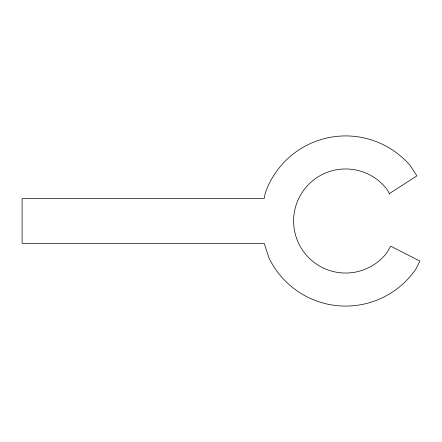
<?xml version="1.0" encoding="UTF-8"?>
<svg xmlns="http://www.w3.org/2000/svg" width="442" height="442" viewBox="0 0 442 442"><rect width="100%" height="100%" fill="white"/><g stroke="black" fill="none" stroke-linecap="round" stroke-linejoin="round"><path stroke-width="0.66" d="M389.419 193.607L416.9 175.833L410.093 165.452A85.085 85.085 0 0 0 265.316 192.955L264.139 198.607L22.1 198.607L22.1 243.393L264.2 243.393L269.012 257.973A85.085 85.085 0 0 0 415.977 268.88L419.9 261.095L390.706 246.155L386.717 252.951A52.04 52.04 0 0 1 310.234 259.134A52.04 52.04 0 0 1 310.743 182.402A52.04 52.04 0 0 1 387.137 189.596L389.689 194.088"/></g></svg>
